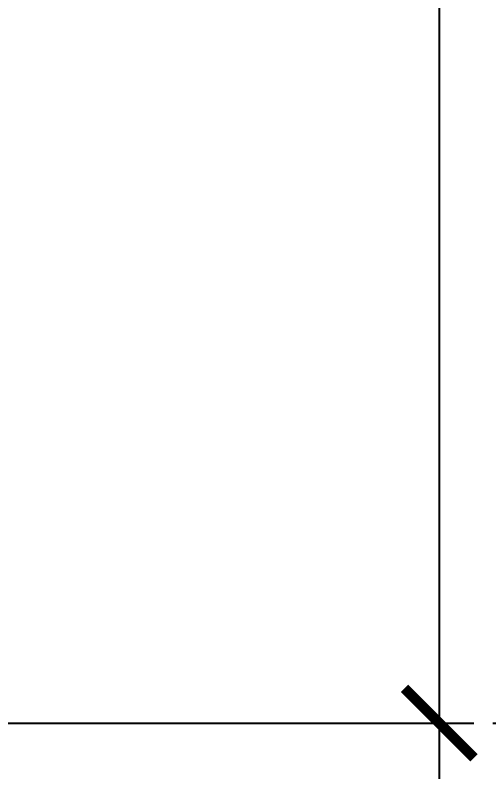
# Model space of a CAD drawing. Header units: inches. Extents: x -21163 to 11874, y -14995 to 6550.
# Drawn here: x 7015 to 8717, y -5214 to -2469 of the extents above; entities that cross this region are included whole.
import ezdxf

# ---------------------------------------------------------------- set-up
doc = ezdxf.new("R2010")
doc.units = ezdxf.units.IN
doc.header["$MEASUREMENT"] = 0
doc.linetypes.add('CONTI', pattern=[0])
doc.linetypes.add('GOST2.303 5', pattern=[24, 20, -1.5, 1, -1.5])
doc.layers.get('0').update_dxf_attribs({"color": 8})
doc.layers.add('axis_dim', color=8, linetype='CONTI')
doc.styles.add('GOST 2.304', font='CS_Gost2304.shx', dxfattribs={"width": 0.8, "oblique": 15})
doc.dimstyles.new('СПДС', dxfattribs={"dimscale": 100, "dimtxt": 2.5, "dimasz": 2.5, "dimexe": 1.25, "dimexo": 0.625, "dimtad": 1, "dimdec": 0, "dimtxsty": 'GOST 2.304', "dimblk": 'ARCHTICK', "dimblk1": 'ARCHTICK', "dimblk2": 'ARCHTICK', "dimcen": 2.5, "dimdle": 2, "dimazin": 2, "dimtfac": 0.75, "dimtmove": 1, "dimatfit": 3, "dimarcsym": 1})

# ---------------------------------------------------------------- blocks, each defined once
blk = doc.blocks.new('_ArchTick')
at = {"color": 0, "linetype": 'ByBlock', "const_width": 0.15}
blk.add_lwpolyline([(-0.5, -0.5), (0.5, 0.5)], dxfattribs=at)
blk = doc.blocks.new('*D41')
at = {"layer": 'axis_dim', "color": 0, "linetype": 'Continuous', "lineweight": -2, "ltscale": 100, "transparency": 16777216}
for p, q in [((8538.6, 1536), (8538.6, -5214)), ((7463.6, 1336), (8663.6, 1336)), ((7340.7, -5014), (8663.6, -5014))]:
    blk.add_line(p, q, dxfattribs=at)
at = {"layer": 'Defpoints', "color": 0, "linetype": 'Continuous', "ltscale": 100, "transparency": 16777216}
for p in [(7401.1, 1336), (7278.2, -5014), (8538.6, -5014)]:
    blk.add_point(p, dxfattribs=at)
at = {"layer": 'axis_dim', "color": 0, "linetype": 'Continuous', "lineweight": -2, "ltscale": 100, "transparency": 16777216, "xscale": 250, "yscale": 250, "zscale": 250}
for p, rotation in [((8538.6, 1336), 90), ((8538.6, -5014), 270)]:
    blk.add_blockref('_ArchTick', p, dxfattribs=dict(at, rotation=rotation))
at = {"layer": 'axis_dim', "color": 0, "linetype": 'Continuous', "lineweight": -3, "ltscale": 100, "transparency": 16777216, "insert": (8351.1, -1839), "char_height": 250, "attachment_point": 5, "rotation": 90, "style": 'GOST 2.304'}
blk.add_mtext('\\A1;6350', dxfattribs=at)

msp = doc.modelspace()

# ---------------------------------------------------------------- linework, layer by layer
at = {"layer": 'axis_dim', "linetype": 'GOST2.303 5', "lineweight": 25, "ltscale": 100}
msp.add_lwpolyline([(-618, -5014), (8759.7, -5014)], dxfattribs=at)

# ---------------------------------------------------------------- dimensions: what is measured, and where the dimension line sits
at = {"layer": 'axis_dim', "color": 8, "linetype": 'Continuous', "lineweight": -3, "ltscale": 100, "true_color": 0x000000}
dim = msp.add_linear_dim(base=(8538.6, -5014), p1=(7401.1, 1336), p2=(7278.2, -5014), angle=270, dimstyle='СПДС', override={"dimscale": 100, "dimsah": 1}, dxfattribs=at)
dim.commit()
dim.dimension.update_dxf_attribs({"geometry": '*D41', "text_midpoint": (8351.1, -1839)})

doc.saveas('drawing.dxf')
